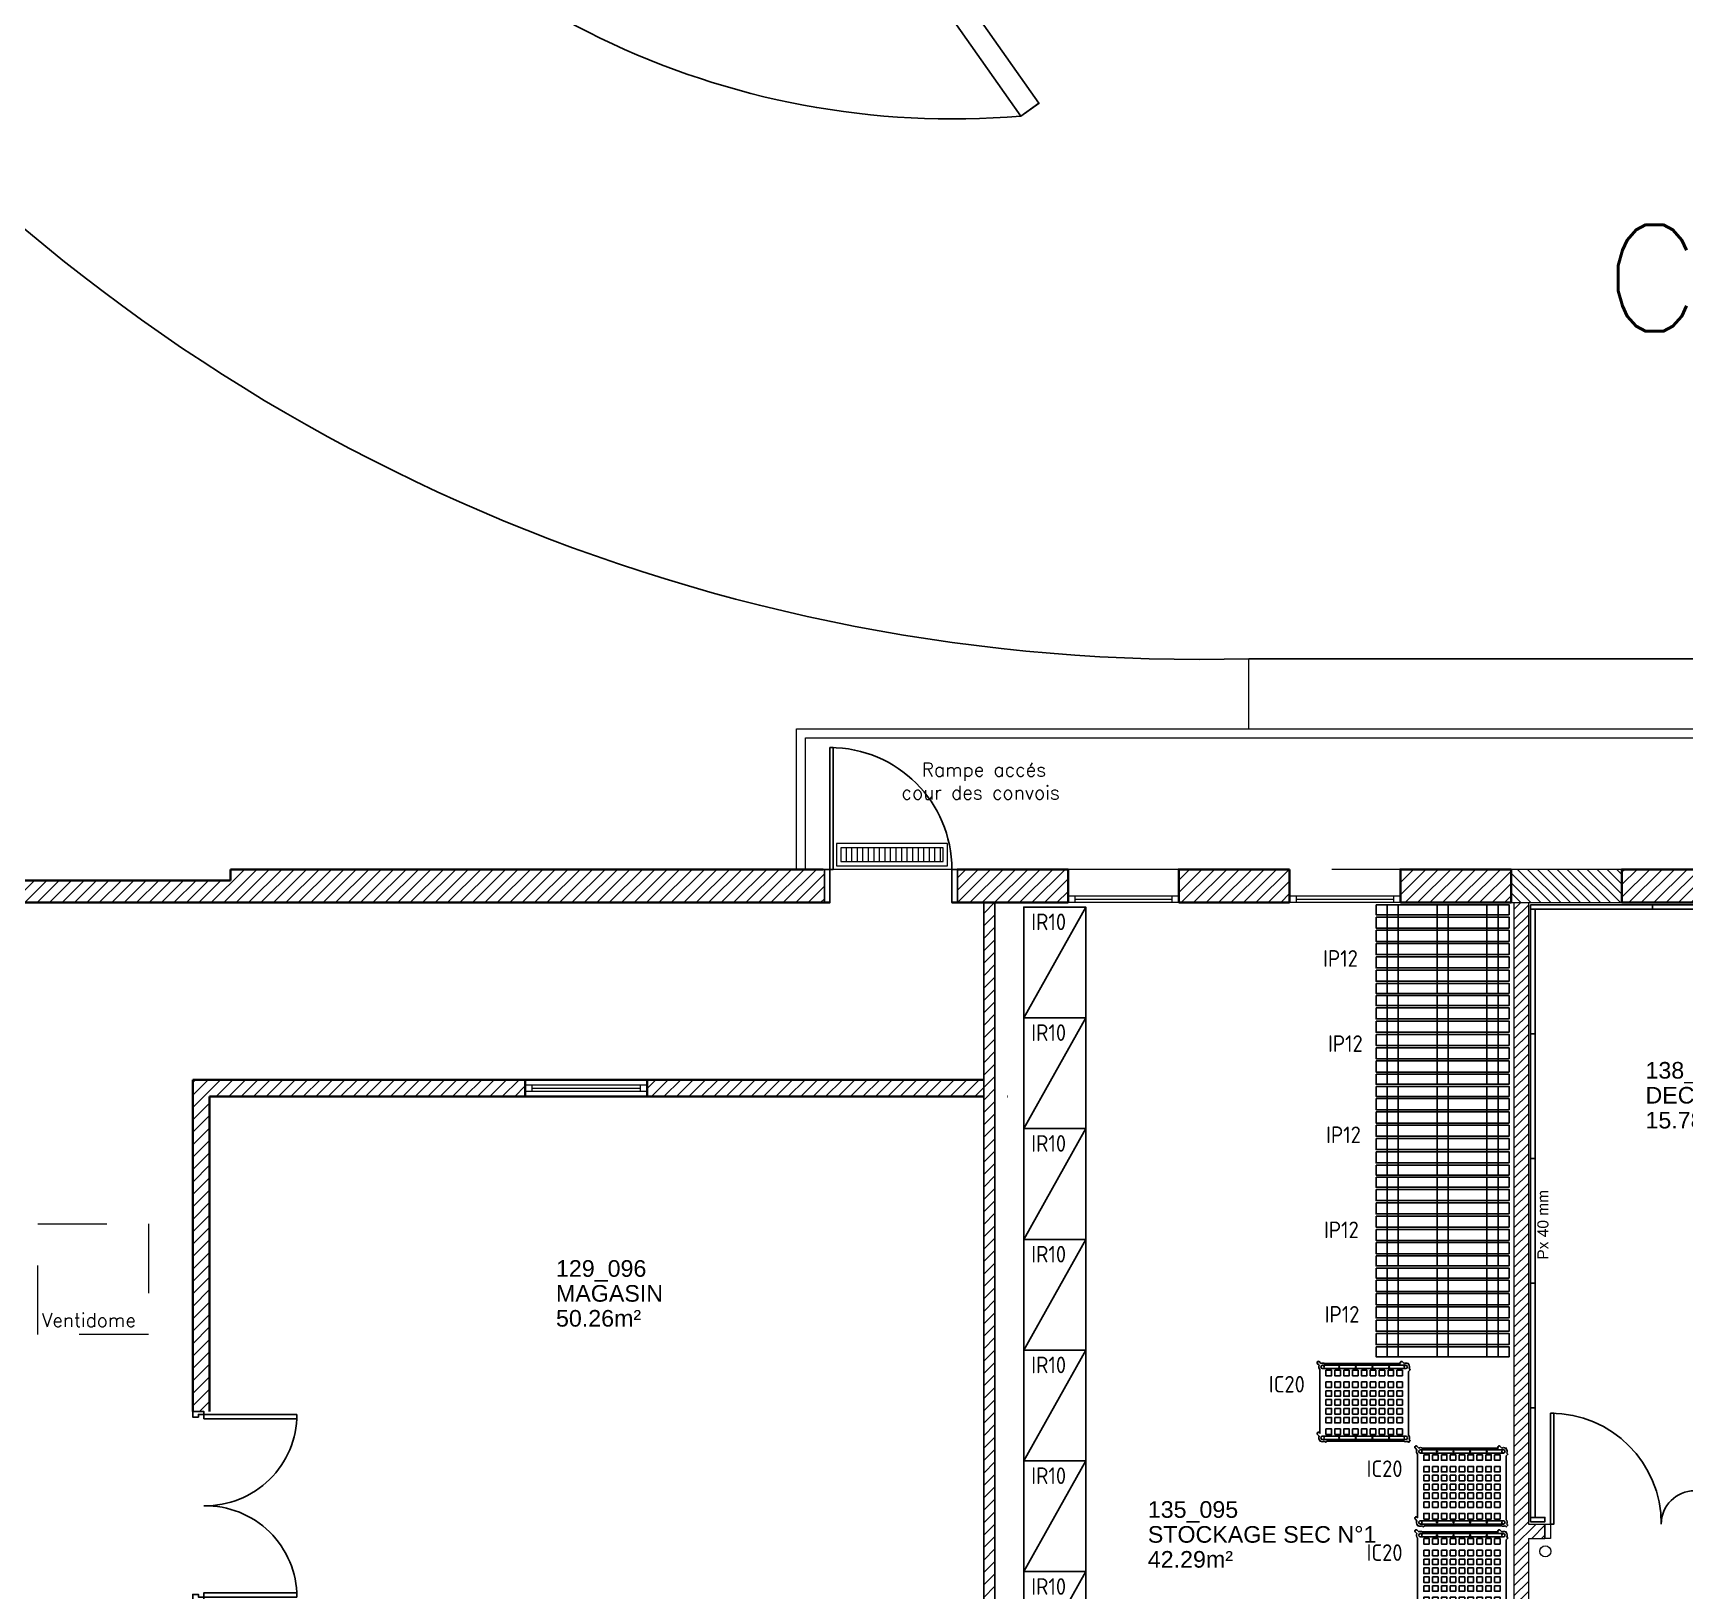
# Model space of a CAD drawing. Header units: metres. Extents: x -8 to 247, y -4 to 148.
# Drawn here: x 123.37 to 138.28, y 93.73 to 107.8 of the extents above; entities that cross this region are included whole.
import ezdxf
from ezdxf.enums import TextEntityAlignment as Align

# ---------------------------------------------------------------- set-up
doc = ezdxf.new("R2010")
doc.units = ezdxf.units.M
doc.header["$LTSCALE"] = 5
for name, pattern in [('CACHÉ', [0.25, 0.125, -0.125]), ('CONTINU', [0]), ('DISCONTINU', [0.75, 0.5, -0.25])]:
    doc.linetypes.add(name, pattern=pattern)
doc.layers.get('0').update_dxf_attribs({"lineweight": 0})
for name, color, linetype, lineweight in [('-REP-MATERIEL', 7, 'Continuous', 0), ('008 skydôme', 4, 'Continuous', 0), ('00_tx_rep_local', 7, 'Continuous', 5), ('800 Espace-vert', 8, 'Continuous', 5), ('_AC2R-PRO-MACON', 7, 'Continuous', 5), ('_AC2R-PRO-MACONNERIE-130 mm', 7, 'Continuous', 18), ('_AC2R-PRO-PANNEAUX 40mm', 7, 'Continuous', 5), ('A_chass', 4, 'Continuous', 20), ('A_MURS_STRU', 7, 'Continuous', 35), ('RDC', 7, 'Continuous', 0)]:
    doc.layers.add(name, color=color, linetype=linetype, lineweight=lineweight)
for name, color, linetype in [('001 tx _rep_local', 7, 'Continuous'), ('A_Etiqu_Local', 7, 'Continuous'), ('A_HACH_CLOIS', 7, 'CONTINU'), ('A_MUR_CLOI', 7, 'Continuous'), ('A_PORT', 7, 'Continuous'), ('limite de propriété', 7, 'Continuous')]:
    doc.layers.add(name, color=color, linetype=linetype)
doc.styles.add('ARIAL', font='arial.ttf', dxfattribs={"height": 30})
doc.styles.add('Attribut', font='arial.ttf')
doc.styles.add('MATERIEL', font='isocp.shx', dxfattribs={"height": 15})
doc.styles.add('ROMANS', font='ROMANS')
doc.styles.add('SIMPLEX', font='SIMPLEX')

# ---------------------------------------------------------------- blocks, each defined once
blk = doc.blocks.new('A$C69567A84')
at = {"linetype": 'Continuous'}
for points in [[(110, 29.9996), (110, 139.9996), (107, 139.9996), (107, 29.9996), (110, 29.9996)], [(-5, 29.9996), (-5, 0), (0, 0), (0, 29.9996), (-5, 29.9996)], [(110, 29.9996), (110, 0), (115, 0), (115, 29.9996), (110, 29.9996)]]:
    blk.add_lwpolyline(points, dxfattribs=at)
blk.add_arc((110, 29.9996), 110, 90, 180, dxfattribs=at)
blk = doc.blocks.new('A_Etiqu_Local')
at = {"style": 'Attribut', "flags": 1}
for tag, p in [('CODE_HOPITAL', (-0.446, 1.632)), ('CODE_SITE', (-0.446, 1.407)), ('CODE_BATIMENT', (-0.446, 1.182)), ('CODE_SECTEUR', (-0.446, 0.957)), ('CODE_ETAGE', (-0.446, 0.732)), ('NOM_NORMALISE', (-0.446, -0.843)), ('SECTEUR_ACTIVITE', (-0.446, -1.068)), ('SOUS_SECTEUR_ACTIVITE', (-0.446, -1.293)), ('VOLUME', (-0.446, -1.518)), ('SERVICE', (-0.446, -1.743)), ('CODE_UG', (-0.446, -1.968)), ('CODE_UA', (-0.446, -2.193)), ('CODE_POLE', (-0.446, -2.418)), ('OCCUPANT_EXTERNE', (-0.446, -2.643)), ('DISPONIBILITE', (-0.446, -2.868)), ('ACCES_HANDICAPES', (-0.446, -3.093)), ('NATURE_SOL', (-0.446, -3.318)), ('RISQUE_LABORATOIRE', (-0.446, -3.543)), ('AMIANTE', (-0.446, -3.768))]:
    blk.add_attdef(tag, p, '', height=0.15, dxfattribs=at)
at = {"layer": 'A_Etiqu_Local', "style": 'Attribut'}
for tag, p in [('CODE_PIECE', (-0.446, 0.282)), ('NOM_USAGE', (-0.446, 0.057)), ('SURFACE', (-0.446, -0.168))]:
    blk.add_attdef(tag, p, '', height=0.15, dxfattribs=at)
blk = doc.blocks.new('Porte 160')
at = {"layer": 'A_MUR_CLOI', "color": 7}
for p, q in [((0.1, 1.69), (0.94, 1.69)), ((0.1, 0.04), (0.94, 0.04))]:
    blk.add_line(p, q, dxfattribs=at)
for points in [[(0.1, 1.665), (0.1, 1.715), (0, 1.715), (0, 1.665), (0.05, 1.665), (0.05, 1.69), (0.1, 1.69), (0.1, 1.65), (0.94, 1.65)], [(0.1, 0.065), (0.1, 0.015), (0, 0.015), (0, 0.065), (0.05, 0.065), (0.05, 0.04), (0.1, 0.04), (0.1, 0.08), (0.94, 0.08)]]:
    blk.add_lwpolyline(points, dxfattribs=at)
for centre, start, end in [((0.113, 1.692), 269.121, 359.8467), ((0.113, 0.038), 0.1533, 90.879)]:
    blk.add_arc(centre, 0.827, start, end, dxfattribs=at)
blk = doc.blocks.new('A$C59EC7A14')
blk.add_lwpolyline([(0, 0.56), (1, 0.56), (1, 0), (0, 0), (0, 0.56), (1, 0)])
blk = doc.blocks.new('TRANSPALETTE-80X120')
for points in [[(-120, 0), (0, 0), (0, -9), (-120, -9), (-120, 0)], [(-110, 0), (-110, -80), (-100, -80), (-100, 0), (-110, 0)], [(-65, 0), (-65, -80), (-55, -80), (-55, 0), (-65, 0)], [(-10, 0), (-10, -80), (-20, -80), (-20, 0), (-10, 0)], [(-120, -11), (0, -11), (0, -21), (-120, -21), (-120, -11)], [(-120, -23), (0, -23), (0, -33), (-120, -33), (-120, -23)], [(-120, -35), (0, -35), (0, -45), (-120, -45), (-120, -35)], [(-120, -47), (0, -47), (0, -57), (-120, -57), (-120, -47)], [(-120, -59), (0, -59), (0, -69), (-120, -69), (-120, -59)], [(-120, -71), (0, -71), (0, -80), (-120, -80), (-120, -71)]]:
    blk.add_lwpolyline(points)
blk = doc.blocks.new('CHARIOT-ROLL-70X80')
for p, q in [((0, 1.5), (-75, 1.5)), ((0, -1.5), (-75, -1.5)), ((4.5, -4.8), (4.8, -4.5)), ((0, -62.5), (-75, -62.5)), ((0, -65.5), (-75, -65.5)), ((-70.5, -68.8), (-70.2, -68.5)), ((4.5, -68.8), (4.8, -68.5))]:
    blk.add_line(p, q)
at = {"flags": 128}
blk.add_lwpolyline([(-70.4, -67), (-70.2, -67.2, -0.414214), (-70.2, -68.5), (-70.5, -68.8, -0.414214), (-71.8, -68.8), (-73.5, -67.1, -0.254678), (-76.8, -67), (-77.5, -67), (-77.5, -66.4, -0.318014), (-78.1, -62.5), (-79.1, -61.5), (-77.5, -59.9), (-77.5, -2.4, -0.318014), (-78.1, 1.5), (-79.1, 2.5), (-77.5, 4.1), (-76.5, 3.1, -0.254678), (-73.2, 3), (-3.6, 3), (-2.5, 4.1), (-1.5, 3.1, -0.254678), (1.8, 3), (2.5, 3), (2.5, 2.4, -0.318014), (3.1, -1.5), (4.8, -3.2, -0.414214), (4.8, -4.5), (4.5, -4.8, -0.414214), (3.2, -4.8), (2.5, -4.1), (2.5, -61.6, -0.318014), (3.1, -65.5), (4.8, -67.2, -0.414214), (4.8, -68.5), (4.5, -68.8, -0.414214), (3.2, -68.8), (1.5, -67.1, -0.254678), (-1.8, -67)], format="xyb", close=True, dxfattribs=at)
for points in [[(-76.5, 3.1), (-77.5, 4.1), (-79.1, 2.5), (-78.1, 1.5)], [(-1.5, 3.1), (-2.5, 4.1), (-3.6, 3)], [(3.2, -4.8), (2.5, -4.1)], [(4.8, -3.2), (3.1, -1.5)], [(-77.5, -59.9), (-79.1, -61.5), (-78.1, -62.5)], [(-71.8, -68.8), (-73.5, -67.1)], [(-70.2, -67.2), (-70.4, -67)], [(3.2, -68.8), (1.5, -67.1)], [(4.8, -67.2), (3.1, -65.5)]]:
    blk.add_lwpolyline(points)
for points in [[(-67, -3), (-72, -3), (-72, -8), (-67, -8)], [(-67, -18.5), (-72, -18.5), (-72, -13.5), (-67, -13.5)], [(-59, -3), (-64, -3), (-64, -8), (-59, -8)], [(-59, -18.5), (-64, -18.5), (-64, -13.5), (-59, -13.5)], [(-51, -3), (-56, -3), (-56, -8), (-51, -8)], [(-51, -18.5), (-56, -18.5), (-56, -13.5), (-51, -13.5)], [(-43, -3), (-48, -3), (-48, -8), (-43, -8)], [(-43, -18.5), (-48, -18.5), (-48, -13.5), (-43, -13.5)], [(-35, -3), (-40, -3), (-40, -8), (-35, -8)], [(-35, -18.5), (-40, -18.5), (-40, -13.5), (-35, -13.5)], [(-27, -3), (-32, -3), (-32, -8), (-27, -8)], [(-27, -18.5), (-32, -18.5), (-32, -13.5), (-27, -13.5)], [(-19, -3), (-24, -3), (-24, -8), (-19, -8)], [(-19, -18.5), (-24, -18.5), (-24, -13.5), (-19, -13.5)], [(-11, -3), (-16, -3), (-16, -8), (-11, -8)], [(-11, -18.5), (-16, -18.5), (-16, -13.5), (-11, -13.5)], [(-3, -3), (-8, -3), (-8, -8), (-3, -8)], [(-3, -18.5), (-8, -18.5), (-8, -13.5), (-3, -13.5)], [(-67, -26.5), (-72, -26.5), (-72, -21.5), (-67, -21.5)], [(-67, -34.5), (-72, -34.5), (-72, -29.5), (-67, -29.5)], [(-59, -26.5), (-64, -26.5), (-64, -21.5), (-59, -21.5)], [(-59, -34.5), (-64, -34.5), (-64, -29.5), (-59, -29.5)], [(-51, -26.5), (-56, -26.5), (-56, -21.5), (-51, -21.5)], [(-51, -34.5), (-56, -34.5), (-56, -29.5), (-51, -29.5)], [(-43, -26.5), (-48, -26.5), (-48, -21.5), (-43, -21.5)], [(-43, -34.5), (-48, -34.5), (-48, -29.5), (-43, -29.5)], [(-35, -26.5), (-40, -26.5), (-40, -21.5), (-35, -21.5)], [(-35, -34.5), (-40, -34.5), (-40, -29.5), (-35, -29.5)], [(-27, -26.5), (-32, -26.5), (-32, -21.5), (-27, -21.5)], [(-27, -34.5), (-32, -34.5), (-32, -29.5), (-27, -29.5)], [(-19, -26.5), (-24, -26.5), (-24, -21.5), (-19, -21.5)], [(-19, -34.5), (-24, -34.5), (-24, -29.5), (-19, -29.5)], [(-11, -26.5), (-16, -26.5), (-16, -21.5), (-11, -21.5)], [(-11, -34.5), (-16, -34.5), (-16, -29.5), (-11, -29.5)], [(-3, -26.5), (-8, -26.5), (-8, -21.5), (-3, -21.5)], [(-3, -34.5), (-8, -34.5), (-8, -29.5), (-3, -29.5)], [(-67, -42.5), (-72, -42.5), (-72, -37.5), (-67, -37.5)], [(-59, -42.5), (-64, -42.5), (-64, -37.5), (-59, -37.5)], [(-51, -42.5), (-56, -42.5), (-56, -37.5), (-51, -37.5)], [(-43, -42.5), (-48, -42.5), (-48, -37.5), (-43, -37.5)], [(-35, -42.5), (-40, -42.5), (-40, -37.5), (-35, -37.5)], [(-27, -42.5), (-32, -42.5), (-32, -37.5), (-27, -37.5)], [(-19, -42.5), (-24, -42.5), (-24, -37.5), (-19, -37.5)], [(-11, -42.5), (-16, -42.5), (-16, -37.5), (-11, -37.5)], [(-3, -42.5), (-8, -42.5), (-8, -37.5), (-3, -37.5)], [(-67, -50.5), (-72, -50.5), (-72, -45.5), (-67, -45.5)], [(-67, -61), (-72, -61), (-72, -56), (-67, -56)], [(-59, -50.5), (-64, -50.5), (-64, -45.5), (-59, -45.5)], [(-59, -61), (-64, -61), (-64, -56), (-59, -56)], [(-51, -50.5), (-56, -50.5), (-56, -45.5), (-51, -45.5)], [(-51, -61), (-56, -61), (-56, -56), (-51, -56)], [(-43, -50.5), (-48, -50.5), (-48, -45.5), (-43, -45.5)], [(-43, -61), (-48, -61), (-48, -56), (-43, -56)], [(-35, -50.5), (-40, -50.5), (-40, -45.5), (-35, -45.5)], [(-35, -61), (-40, -61), (-40, -56), (-35, -56)], [(-27, -50.5), (-32, -50.5), (-32, -45.5), (-27, -45.5)], [(-27, -61), (-32, -61), (-32, -56), (-27, -56)], [(-19, -50.5), (-24, -50.5), (-24, -45.5), (-19, -45.5)], [(-19, -61), (-24, -61), (-24, -56), (-19, -56)], [(-11, -50.5), (-16, -50.5), (-16, -45.5), (-11, -45.5)], [(-11, -61), (-16, -61), (-16, -56), (-11, -56)], [(-3, -50.5), (-8, -50.5), (-8, -45.5), (-3, -45.5)], [(-3, -61), (-8, -61), (-8, -56), (-3, -56)]]:
    blk.add_lwpolyline(points, close=True, dxfattribs=at)
for centre, radius in [((-75, 0), 1.5), ((-60, 0), 0.5), ((-45, 0), 0.5), ((-30, 0), 0.5), ((-15, 0), 0.5), ((0, 0), 1.5), ((-75, -64), 1.5), ((-60, -64), 0.5), ((-45, -64), 0.5), ((-30, -64), 0.5), ((-15, -64), 0.5), ((0, -64), 1.5)]:
    blk.add_circle(centre, radius)
for centre, start, end in [((3.8, -4.1), 225, 315), ((4.1, -3.8), 315, 45), ((-71.2, -68.1), 225, 315), ((-70.9, -67.8), 315, 45), ((3.8, -68.1), 225, 315), ((4.1, -67.8), 315, 45)]:
    blk.add_arc(centre, 0.9, start, end)

msp = doc.modelspace()

# ---------------------------------------------------------------- hatches: boundary and pattern name
h = msp.add_hatch()
h.set_pattern_fill('ACAD_ISO04W100', color=8, scale=0.01, angle=90, style=0)
h.set_pattern_definition([(90, (130.66473, 100.319083), (-0.05, 3e-18), [0.24, -0.03, 0.005, -0.03])])
h.paths.add_polyline_path([(131.03, 100.444), (130.665, 100.444), (130.665, 100.319), (131.03, 100.319)])
h.paths.add_polyline_path([(131.412, 100.444), (131.03, 100.444), (131.03, 100.319), (131.412, 100.319)])
h.paths.add_polyline_path([(131.59, 100.444), (131.412, 100.444), (131.412, 100.319), (131.59, 100.319)])
at = {"layer": '_AC2R-PRO-MACON', "ltscale": 0.01}
h = msp.add_hatch(dxfattribs=at)
h.set_pattern_fill('ANSI31', color=8, scale=0.02, angle=90, style=0)
h.set_pattern_definition([(135, (-118.550106, -211.35183), (-0.044901281, -0.044901281), [])])
h.paths.add_polyline_path([(136.716, 99.949), (137.716, 99.949), (137.716, 100.249), (136.716, 100.249)])
at = {"layer": '_AC2R-PRO-MACONNERIE-130 mm'}
h = msp.add_hatch(dxfattribs=at)
h.set_pattern_fill('ANSI31', color=8, scale=0.02, style=0)
h.set_pattern_definition([(45, (-118.550106, -211.35183), (-0.044901281, 0.044901281), [])])
h.paths.add_polyline_path([(136.741, 92.749), (136.871, 92.749), (136.871, 94.209), (137.021, 94.209), (137.021, 94.339), (136.871, 94.339), (136.871, 99.949), (136.741, 99.949)])
h.paths.add_polyline_path([(136.871, 92.349), (136.741, 92.349), (136.741, 92.199), (136.871, 92.199)])
at = {"layer": 'A_HACH_CLOIS'}
h = msp.add_hatch(dxfattribs=at)
h.set_pattern_fill('ANSI31', color=8, scale=0.025, style=0)
h.paths.add_polyline_path([(122.341, 99.95), (130.517, 99.949), (130.517, 100.249), (125.155, 100.249), (125.155, 100.149), (122.342, 100.149)])
h = msp.add_hatch(dxfattribs=at)
h.set_pattern_fill('ANSI31', color=8, scale=0.025, style=0)
h.paths.add_polyline_path([(131.717, 100.249), (132.716, 100.249), (132.716, 99.949), (131.717, 99.949)])
h.paths.add_polyline_path([(133.716, 100.249), (134.716, 100.249), (134.716, 99.949), (133.716, 99.949)])
h.paths.add_polyline_path([(135.716, 100.249), (136.716, 100.249), (136.716, 99.949), (135.716, 99.949)])
h = msp.add_hatch(dxfattribs=at)
h.set_pattern_fill('ANSI31', color=8, scale=0.025, style=0)
h.paths.add_polyline_path([(150.716, 100.249), (150.711, 100.249), (149.996, 100.249), (149.996, 99.949), (150.716, 99.949)])
h.paths.add_polyline_path([(148.936, 100.249), (147.996, 100.249), (147.996, 99.949), (148.936, 99.949)])
h.paths.add_polyline_path([(146.936, 100.249), (146.711, 100.249), (145.696, 100.249), (145.696, 99.949), (146.936, 99.949)])
h.paths.add_polyline_path([(144.636, 100.249), (143.606, 100.249), (143.606, 99.949), (144.636, 99.949)])
h.paths.add_polyline_path([(142.606, 100.249), (141.716, 100.249), (141.716, 99.949), (142.606, 99.949)])
h.paths.add_polyline_path([(140.716, 100.249), (139.716, 100.249), (139.716, 99.949), (140.716, 99.949)])
h.paths.add_polyline_path([(138.716, 100.249), (137.716, 100.249), (137.716, 99.949), (138.716, 99.949), (138.716, 100.009)])
h = msp.add_hatch(dxfattribs=at)
h.set_pattern_fill('ANSI31', color=8, scale=0.025, style=0)
h.paths.add_polyline_path([(131.955, 99.949), (132.055, 99.949), (132.055, 83.044), (131.955, 83.044)])
h = msp.add_hatch(dxfattribs=at)
h.set_pattern_fill('ANSI31', color=8, scale=0.025, style=0)
h.paths.add_polyline_path([(124.816, 98.349), (124.967, 98.349), (124.967, 95.354), (124.816, 95.354)])
h.paths.add_polyline_path([(124.967, 98.199), (127.817, 98.199), (127.817, 98.35), (124.967, 98.35)])
h = msp.add_hatch(dxfattribs=at)
h.set_pattern_fill('ANSI31', color=8, scale=0.025, style=0)
h.paths.add_polyline_path([(128.917, 98.199), (131.955, 98.199), (131.955, 98.35), (128.917, 98.35)])
at = {"layer": 'A_MUR_CLOI'}
h = msp.add_hatch(dxfattribs=at)
h.set_pattern_fill('ANSI31', color=8, scale=0.015, style=0)
h.paths.add_polyline_path([(178.316, 113.499), (178.316, 113.999), (178.666, 113.999), (178.666, 113.499)])
h.paths.add_polyline_path([(174.316, 113.499), (174.316, 113.999), (174.666, 113.999), (174.666, 113.499)])
h.paths.add_polyline_path([(159.466, 114.024), (159.466, 114.674), (160.116, 114.674), (160.116, 114.024)])
h.paths.add_polyline_path([(159.541, 106.824), (159.541, 107.474), (160.041, 107.474), (160.041, 106.824)])
h.paths.add_polyline_path([(166.141, 106.849), (166.141, 107.449), (166.941, 107.449), (166.941, 106.849)])
h.paths.add_polyline_path([(173.391, 106.824), (173.391, 107.474), (174.291, 107.474), (174.291, 106.824)])
h.paths.add_polyline_path([(174.316, 106.824), (174.316, 107.474), (174.666, 107.474), (174.666, 106.824)])
h.paths.add_polyline_path([(178.316, 106.824), (178.316, 107.474), (178.666, 107.474), (178.666, 106.824)])
h.paths.add_polyline_path([(166.141, 99.649), (166.141, 100.249), (166.941, 100.249), (166.941, 99.649)])
h.paths.add_polyline_path([(159.241, 99.649), (159.241, 100.249), (160.041, 100.249), (160.041, 99.649)])
h.paths.add_polyline_path([(152.116, 99.649), (152.116, 100.249), (153.066, 100.249), (153.066, 99.649)])
h.paths.add_polyline_path([(151.716, 99.649), (151.716, 100.249), (152.066, 100.249), (152.066, 99.649)])
h.paths.add_polyline_path([(115.366, 92.349), (115.366, 92.749), (116.016, 92.749), (116.016, 92.349)])
h.paths.add_polyline_path([(120.716, 92.349), (120.066, 92.349), (120.066, 92.749), (120.716, 92.749)])
edge = h.paths.add_edge_path()
edge.add_line((116.016, 92.349), (115.366, 92.349))

# ---------------------------------------------------------------- linework, layer by layer
at = {"color": 8}
msp.add_line((134.349, 101.518), (134.349, 102.149), dxfattribs=at)
at = {"color": 8, "ltscale": 100}
for p, q in [((130.265, 100.249), (130.265, 101.518)), ((130.345, 100.249), (130.345, 101.438))]:
    msp.add_line(p, q, dxfattribs=at)
at = {"color": 8}
for points in [[(131.627, 100.282), (131.627, 100.482), (130.627, 100.482), (130.627, 100.282)], [(131.59, 100.319), (131.59, 100.444), (130.665, 100.444), (130.665, 100.319)]]:
    msp.add_lwpolyline(points, close=True, dxfattribs=at)
at = {"color": 8, "linetype": 'Continuous'}
msp.add_lwpolyline([(137.071, 94.339), (137.071, 94.209), (137.021, 94.209), (137.021, 94.339), (137.071, 94.339)], dxfattribs=at)
at = {"layer": '008 skydôme', "color": 8, "linetype": 'CACHÉ'}
msp.add_lwpolyline([(123.416, 96.049), (123.416, 97.049), (124.416, 97.049), (124.416, 96.049)], close=True, dxfattribs=at)
at = {"layer": '800 Espace-vert', "color": 8, "linetype": 'Continuous'}
for p, q in [((130.265, 101.518), (146.007, 101.518)), ((130.345, 101.438), (146.007, 101.438)), ((134.349, 100.249), (128.67, 100.249))]:
    msp.add_line(p, q, dxfattribs=at)
at = {"layer": '_AC2R-PRO-MACON', "color": 8}
msp.add_lwpolyline([(136.716, 99.949), (137.716, 99.949), (137.716, 100.249), (136.716, 100.249)], close=True, dxfattribs=at)
at = {"layer": '_AC2R-PRO-MACONNERIE-130 mm', "color": 8}
for p, q in [((136.741, 99.949), (136.741, 92.749)), ((136.871, 99.949), (136.871, 94.339)), ((136.871, 94.339), (137.021, 94.339)), ((137.021, 94.339), (137.021, 94.209)), ((136.871, 94.209), (137.021, 94.209)), ((136.871, 94.209), (136.871, 92.749))]:
    msp.add_line(p, q, dxfattribs=at)
at = {"layer": 'A_chass', "color": 8, "linetype": 'Continuous'}
for p, q in [((131.717, 100.249), (130.517, 100.249)), ((133.716, 99.949), (132.716, 99.949)), ((132.776, 99.979), (133.656, 99.979)), ((135.716, 99.949), (134.716, 99.949)), ((134.776, 99.979), (135.656, 99.979)), ((127.877, 98.275), (128.857, 98.275)), ((128.917, 98.245), (127.817, 98.245))]:
    msp.add_line(p, q, dxfattribs=at)
at = {"layer": 'A_chass', "color": 8, "linetype": 'CACHÉ'}
for p, q in [((133.721, 100.249), (132.721, 100.249)), ((135.721, 100.249), (134.721, 100.249)), ((137.721, 100.249), (136.721, 100.249))]:
    msp.add_line(p, q, dxfattribs=at)
at = {"layer": 'A_chass', "color": 8, "linetype": 'Continuous'}
for points in [[(132.716, 99.949), (132.716, 100.009), (133.716, 100.009)], [(132.776, 100.009), (132.776, 99.949)], [(133.656, 99.949), (133.656, 100.009)], [(133.716, 100.009), (133.716, 99.949)], [(134.716, 99.949), (134.716, 100.009), (135.716, 100.009)], [(134.776, 100.009), (134.776, 99.949)], [(135.656, 99.949), (135.656, 100.009)], [(135.716, 100.009), (135.716, 99.949)], [(127.817, 98.245), (127.817, 98.305), (128.917, 98.305)], [(127.877, 98.305), (127.877, 98.245)], [(128.857, 98.245), (128.857, 98.305)], [(128.917, 98.305), (128.917, 98.245)]]:
    msp.add_lwpolyline(points, dxfattribs=at)
at = {"layer": 'A_MUR_CLOI', "color": 8}
for p, q in [((124.817, 100.149), (125.155, 100.149)), ((131.955, 99.949), (131.955, 81.639)), ((132.055, 99.949), (132.055, 85.513)), ((138.516, 99.889), (136.891, 99.889)), ((136.931, 99.889), (136.931, 94.399)), ((124.816, 95.354), (124.916, 95.354))]:
    msp.add_line(p, q, dxfattribs=at)
for points in [[(136.891, 99.929), (138.516, 99.929)], [(136.891, 94.399), (137.021, 94.399), (137.021, 94.359), (136.891, 94.359), (136.891, 99.929)], [(137.991, 99.889), (137.991, 99.929)], [(136.891, 98.764), (136.931, 98.764)], [(136.891, 97.639), (136.931, 97.639)], [(136.891, 96.514), (136.931, 96.514)], [(136.891, 95.389), (136.931, 95.389)]]:
    msp.add_lwpolyline(points, dxfattribs=at)
at = {"layer": 'A_MURS_STRU', "color": 8, "linetype": 'Continuous'}
for p, q in [((125.155, 100.149), (125.155, 100.249)), ((128.716, 100.249), (125.155, 100.249)), ((125.155, 100.149), (125.155, 100.249)), ((130.506, 100.249), (125.155, 100.249)), ((127.712, 100.249), (127.717, 100.249)), ((132.716, 100.249), (131.716, 100.249)), ((132.717, 100.249), (131.717, 100.249)), ((132.716, 99.949), (132.716, 100.249)), ((134.716, 100.249), (133.711, 100.249)), ((133.716, 99.949), (133.716, 100.249)), ((134.716, 99.949), (134.716, 100.249)), ((136.716, 100.249), (135.711, 100.249)), ((135.716, 100.249), (135.716, 99.949)), ((136.716, 99.949), (136.716, 100.249)), ((138.716, 100.249), (137.711, 100.249)), ((137.716, 100.249), (137.716, 99.949)), ((124.817, 100.149), (122.342, 100.149)), ((125.155, 100.149), (124.817, 100.149)), ((130.567, 99.949), (116.716, 99.949)), ((132.716, 99.949), (131.667, 99.949)), ((134.716, 99.949), (133.716, 99.949)), ((136.716, 99.949), (135.716, 99.949)), ((138.716, 99.949), (137.716, 99.949)), ((131.955, 98.35), (124.816, 98.349)), ((124.816, 98.349), (124.816, 95.354)), ((131.955, 98.199), (124.966, 98.199)), ((124.967, 98.199), (124.967, 95.354)), ((132.168, 98.199), (132.166, 98.199)), ((132.168, 98.199), (132.167, 98.199))]:
    msp.add_line(p, q, dxfattribs=at)
at = {"layer": 'A_MURS_STRU', "color": 8}
for p, q in [((127.817, 98.199), (127.817, 98.35)), ((128.917, 98.199), (128.917, 98.35))]:
    msp.add_line(p, q, dxfattribs=at)
at = {"layer": 'A_PORT', "color": 8, "linetype": 'Continuous', "flags": 128}
msp.add_lwpolyline([(137.071, 94.339), (137.071, 95.339), (137.101, 95.339), (137.101, 94.339), (137.071, 94.339)], dxfattribs=at)
at = {"layer": 'A_PORT', "color": 8, "linetype": 'Continuous'}
for centre, radius, start, end in [((137.071, 94.339), 1, 360, 90), ((138.371, 94.339), 0.3, 90, 180)]:
    msp.add_arc(centre, radius, start, end, dxfattribs=at)
at = {"layer": 'limite de propriété', "color": 8, "linetype": 'Continuous'}
for p, q in [((132.29, 107.05), (132.454, 107.166)), ((148.744, 102.149), (134.349, 102.149))]:
    msp.add_line(p, q, dxfattribs=at)
at = {"layer": 'limite de propriété', "color": 8}
msp.add_lwpolyline([(132.246, 110.933), (130.447, 109.666), (132.29, 107.05), (132.453, 107.165), (130.726, 109.618), (132.361, 110.77)], close=True, dxfattribs=at)
at = {"layer": 'limite de propriété', "color": 8, "linetype": 'Continuous'}
for centre, radius, start, end in [((131.67, 114.304), 7.28, 213.3898, 274.8823), ((133.914, 118.584), 16.44, 221.9765, 271.5169)]:
    msp.add_arc(centre, radius, start, end, dxfattribs=at)
at = {"layer": 'RDC', "color": 8, "ltscale": 100}
msp.add_circle((137.024, 94.092), 0.05, dxfattribs=at)

# ---------------------------------------------------------------- block references
at = {"layer": '001 tx _rep_local', "color": 8}
ref = msp.add_blockref('A$C59EC7A14', (132.876, 98.909), dxfattribs=dict(at, rotation=90))
ref.add_attrib('REP', 'IR10', dxfattribs={"layer": '-REP-MATERIEL', "height": 0.15, "style": 'MATERIEL'}).set_placement((132.541, 99.7), align=Align.CENTER)
ref = msp.add_blockref('TRANSPALETTE-80X120', (136.697, 99.929), dxfattribs=dict(at, xscale=0.01, yscale=0.01, zscale=0.01))
ref.add_attrib('REP', 'IP12', dxfattribs={"layer": '-REP-MATERIEL', "height": 0.15, "style": 'MATERIEL'}).set_placement((135.175, 99.37), align=Align.CENTER)
ref = msp.add_blockref('TRANSPALETTE-80X120', (136.697, 99.109), dxfattribs=dict(at, xscale=0.01, yscale=0.01, zscale=0.01))
ref.add_attrib('REP', 'IP12', dxfattribs={"layer": '-REP-MATERIEL', "height": 0.15, "style": 'MATERIEL'}).set_placement((135.219, 98.601), align=Align.CENTER)
ref = msp.add_blockref('A$C59EC7A14', (132.876, 97.909), dxfattribs=dict(at, rotation=90))
ref.add_attrib('REP', 'IR10', dxfattribs={"layer": '-REP-MATERIEL', "height": 0.15, "style": 'MATERIEL'}).set_placement((132.541, 98.7), align=Align.CENTER)
ref = msp.add_blockref('TRANSPALETTE-80X120', (136.697, 98.289), dxfattribs=dict(at, xscale=0.01, yscale=0.01, zscale=0.01))
ref.add_attrib('REP', 'IP12', dxfattribs={"layer": '-REP-MATERIEL', "height": 0.15, "style": 'MATERIEL'}).set_placement((135.202, 97.778), align=Align.CENTER)
ref = msp.add_blockref('A$C59EC7A14', (132.876, 96.909), dxfattribs=dict(at, rotation=90))
ref.add_attrib('REP', 'IR10', dxfattribs={"layer": '-REP-MATERIEL', "height": 0.15, "style": 'MATERIEL'}).set_placement((132.541, 97.7), align=Align.CENTER)
ref = msp.add_blockref('TRANSPALETTE-80X120', (136.697, 97.469), dxfattribs=dict(at, xscale=0.01, yscale=0.01, zscale=0.01))
ref.add_attrib('REP', 'IP12', dxfattribs={"layer": '-REP-MATERIEL', "height": 0.15, "style": 'MATERIEL'}).set_placement((135.183, 96.92), align=Align.CENTER)
ref = msp.add_blockref('A$C59EC7A14', (132.876, 95.909), dxfattribs=dict(at, rotation=90))
ref.add_attrib('REP', 'IR10', dxfattribs={"layer": '-REP-MATERIEL', "height": 0.15, "style": 'MATERIEL'}).set_placement((132.541, 96.7), align=Align.CENTER)
ref = msp.add_blockref('TRANSPALETTE-80X120', (136.697, 96.649), dxfattribs=dict(at, xscale=0.01, yscale=0.01, zscale=0.01))
ref.add_attrib('REP', 'IP12', dxfattribs={"layer": '-REP-MATERIEL', "height": 0.15, "style": 'MATERIEL'}).set_placement((135.189, 96.157), align=Align.CENTER)
ref = msp.add_blockref('A$C59EC7A14', (132.876, 94.909), dxfattribs=dict(at, rotation=90))
ref.add_attrib('REP', 'IR10', dxfattribs={"layer": '-REP-MATERIEL', "height": 0.15, "style": 'MATERIEL'}).set_placement((132.541, 95.7), align=Align.CENTER)
ref = msp.add_blockref('CHARIOT-ROLL-70X80', (135.014, 95.117), dxfattribs=dict(at, xscale=0.01, yscale=0.01, zscale=0.01, rotation=180))
ref.add_attrib('REP', 'IC20', dxfattribs={"layer": '-REP-MATERIEL', "height": 0.15, "style": 'MATERIEL'}).set_placement((134.691, 95.526), align=Align.CENTER)
ref = msp.add_blockref('CHARIOT-ROLL-70X80', (135.896, 94.354), dxfattribs=dict(at, xscale=0.01, yscale=0.01, zscale=0.01, rotation=180))
ref.add_attrib('REP', 'IC20', dxfattribs={"layer": '-REP-MATERIEL', "height": 0.15, "style": 'MATERIEL'}).set_placement((135.573, 94.763), align=Align.CENTER)
ref = msp.add_blockref('A$C59EC7A14', (132.876, 93.909), dxfattribs=dict(at, rotation=90))
ref.add_attrib('REP', 'IR10', dxfattribs={"layer": '-REP-MATERIEL', "height": 0.15, "style": 'MATERIEL'}).set_placement((132.541, 94.7), align=Align.CENTER)
ref = msp.add_blockref('CHARIOT-ROLL-70X80', (135.896, 93.597), dxfattribs=dict(at, xscale=0.01, yscale=0.01, zscale=0.01, rotation=180))
ref.add_attrib('REP', 'IC20', dxfattribs={"layer": '-REP-MATERIEL', "height": 0.15, "style": 'MATERIEL'}).set_placement((135.573, 94.006), align=Align.CENTER)
ref = msp.add_blockref('A$C59EC7A14', (132.876, 92.909), dxfattribs=dict(at, rotation=90))
ref.add_attrib('REP', 'IR10', dxfattribs={"layer": '-REP-MATERIEL', "height": 0.15, "style": 'MATERIEL'}).set_placement((132.541, 93.7), align=Align.CENTER)
at = {"layer": 'A_Etiqu_Local', "color": 8}
ref = msp.add_blockref('A_Etiqu_Local', (138.374, 98.078), dxfattribs=at)
ref.add_attrib('CODE_PIECE', '138_097', (137.928, 98.36), dxfattribs={"height": 0.15, "style": 'Attribut'})
ref.add_attrib('NOM_USAGE', 'DECHETS +10°C', (137.928, 98.135), dxfattribs={"height": 0.15, "style": 'Attribut'})
ref.add_attrib('SURFACE', '15.78m²', (137.928, 97.91), dxfattribs={"height": 0.15, "style": 'Attribut'})
ref = msp.add_blockref('A_Etiqu_Local', (128.54, 96.289), dxfattribs=at)
ref.add_attrib('CODE_PIECE', '129_096', (128.094, 96.571), dxfattribs={"height": 0.15, "style": 'Attribut'})
ref.add_attrib('NOM_USAGE', 'MAGASIN', (128.094, 96.346), dxfattribs={"height": 0.15, "style": 'Attribut'})
ref.add_attrib('SURFACE', '50.26m²', (128.094, 96.121), dxfattribs={"height": 0.15, "style": 'Attribut'})
ref = msp.add_blockref('A_Etiqu_Local', (133.882, 94.113), dxfattribs=at)
ref.add_attrib('CODE_PIECE', '135_095', (133.436, 94.395), dxfattribs={"height": 0.15, "style": 'Attribut'})
ref.add_attrib('NOM_USAGE', 'STOCKAGE SEC N°1', (133.436, 94.17), dxfattribs={"height": 0.15, "style": 'Attribut'})
ref.add_attrib('SURFACE', '42.29m²', (133.436, 93.945), dxfattribs={"height": 0.15, "style": 'Attribut'})
at = {"layer": 'A_PORT', "color": 8, "xscale": -0.009999999999999787, "yscale": 0.009999999999990905, "zscale": 0.01}
msp.add_blockref('A$C69567A84', (131.667, 99.949), dxfattribs=at)
at = {"layer": 'A_PORT', "color": 8, "xscale": -1, "rotation": 180}
msp.add_blockref('Porte 160', (124.816, 95.369), dxfattribs=at)

# ---------------------------------------------------------------- texts
at = {"layer": '008 skydôme', "color": 8, "linetype": 'CACHÉ', "style": 'ROMANS'}
for s, p in [('Rampe accés', (131.395, 101.088)), ('cour des convois', (131.213, 100.881))]:
    msp.add_text(s, height=0.123, dxfattribs=at).set_placement(p)
at = {"layer": '00_tx_rep_local', "color": 8, "linetype": 'DISCONTINU', "style": 'SIMPLEX'}
msp.add_text('Cour des', height=0.96, dxfattribs=at).set_placement((137.557, 105.107))
at = {"layer": '00_tx_rep_local', "color": 8, "linetype": 'Continuous', "style": 'ROMANS'}
msp.add_text('Ventidome', height=0.123, dxfattribs=at).set_placement((123.453, 96.118))
at = {"layer": '_AC2R-PRO-PANNEAUX 40mm', "color": 8, "style": 'ARIAL'}
msp.add_text('Px 40 mm', height=0.1, rotation=90, dxfattribs=at).set_placement((137.052, 96.726))

doc.saveas('drawing.dxf')
